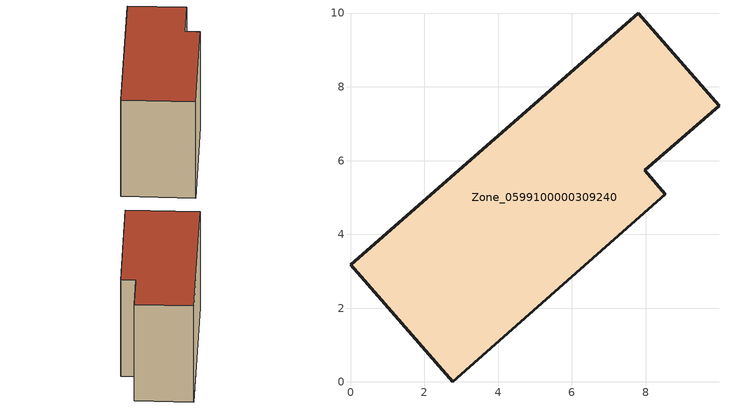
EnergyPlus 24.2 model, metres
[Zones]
Zone_0599100000309240
 floor ground (C_G): 0,3.18 7.8,10 9.99,7.49 7.98,5.74 8.54,5.09 2.77,0 z0
 wall outside (C_F): 2.77,0 8.54,5.09 7.98,5.74 9.99,7.49 7.8,10 0,3.18 2.77,0 z0:6.25
 roof outside (C_R): 7.8,10 0,3.18 2.77,0 8.54,5.09 7.98,5.74 9.99,7.49 z6.25
[BUILDING]
Pand.0599100000309240: North Axis=0; Terrain=City; Loads Convergence Tolerance Value=0.04; Temperature Convergence Tolerance Value=0.4; Solar Distribution=FullExterior; Maximum Number of Warmup Days=25; Minimum Number of Warmup Days=1
[Site:Location]
Rotterdam.The.Hague.AP_ZH_NLD Design_Conditions: Latitude=51.96; Longitude=4.45; Time Zone=1; Elevation=-4.5
[SITE:GROUNDTEMPERATURE:BUILDINGSURFACE]
18, 18, 18, 18, 18, 18, 18, 18, 18, 18, 18, 18
[MATERIAL] Thermal Absorptance=0.9; Solar Absorptance=0.7; Visible Absorptance=0.7
Name | Roughness | Thickness | Conductivity | Density | Specific Heat
G.TI.1946 | MediumSmooth | 0.15 | 1 | 540 | 1210
F.TI.1946 | Rough | 0.3 | 0.857143 | 1920 | 840
R.TI.1946 | MediumRough | 0.2 | 0.1 | 1500 | 1000
[CONSTRUCTION]
C_G: G.TI.1946
C_F: F.TI.1946
C_R: R.TI.1946
[ZONE]
Zone_0599100000309240: Type=1; Multiplier=1; Ceiling Height=Autocalculate; Volume=Autocalculate; Floor Area=autocalculate; Part of Total Floor Area=Yes
[ZONEINFILTRATION:DESIGNFLOWRATE]
Infil_Zone_0599100000309240: Zone or ZoneList or Space or SpaceList=Zone_0599100000309240; Schedule=AlwaysOn; Design Flow Rate Calculation Method=Flow/Area; Flow Rate per Floor Area=0.003; Constant Term Coefficient=1; Temperature Term Coefficient=0; Velocity Term Coefficient=0; Velocity Squared Term Coefficient=0
[HVACTEMPLATE:ZONE:IDEALLOADSAIRSYSTEM]
Zone_0599100000309240: Maximum Heating Supply Air Temperature=50; Minimum Cooling Supply Air Temperature=13; Maximum Heating Supply Air Humidity Ratio=0.0156; Minimum Cooling Supply Air Humidity Ratio=0.0077; Heating Limit=NoLimit; Cooling Limit=NoLimit; Dehumidification Control Type=ConstantSensibleHeatRatio; Cooling Sensible Heat Ratio=0.7; Dehumidification Setpoint=60; Humidification Control Type=None; Humidification Setpoint=30; Outdoor Air Method=None; Outdoor Air Flow Rate per Person=0.00944; Outdoor Air Flow Rate per Zone Floor Area=0; Outdoor Air Flow Rate per Zone=0; Demand Controlled Ventilation Type=None; Outdoor Air Economizer Type=NoEconomizer; Heat Recovery Type=None; Sensible Heat Recovery Effectiveness=0.7; Latent Heat Recovery Effectiveness=0.65
[ZONECONTROL:THERMOSTAT]
ThermostatControl_Zone_0599100000309240: Zone or ZoneList=Zone_0599100000309240; Control Type Schedule=DualSetpointControlType; Control 1=Thermostat_Zone_0599100000309240; Temperature Difference Between Cutout And Setpoint=0
[THERMOSTATSETPOINT:DUALSETPOINT]
Thermostat_Zone_0599100000309240: Heating Setpoint Temperature Schedule=HeatingSetpoint_Zone_0599100000309240; Cooling Setpoint Temperature Schedule=CoolingSetpoint_Zone_0599100000309240
[SCHEDULE:COMPACT]
HeatingSetpoint_Zone_0599100000309240: Through: 12/31, For: AllDays, Until: 24:00, 21
CoolingSetpoint_Zone_0599100000309240: Through: 12/31, For: AllDays, Until: 24:00, 24
DualSetpointControlType: Through: 12/31, For: AllDays, Until: 24:00, 4
AlwaysOn: Through: 12/31, For: AllDays, Until: 24:00, 1
